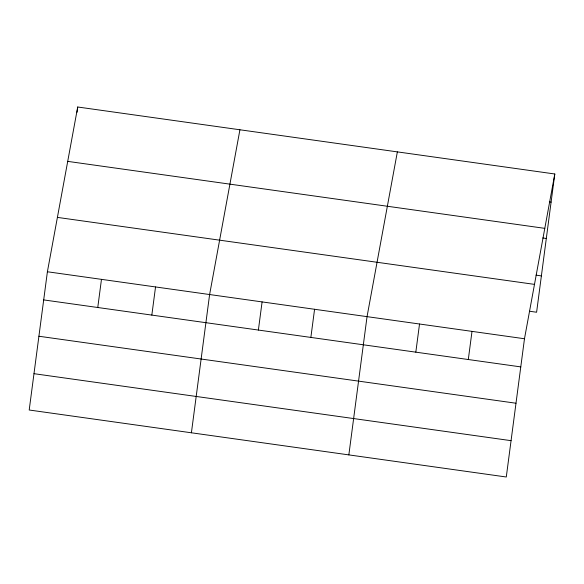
<?xml version="1.0" encoding="UTF-8"?>
<svg xmlns="http://www.w3.org/2000/svg" width="584" height="584" viewBox="0 0 584 584"><rect width="100%" height="100%" fill="white"/><g stroke="black" fill="none" stroke-linecap="round" stroke-linejoin="round"><path stroke-width="0.88" d="M47.399 271.764L29.2 410.012L506.284 476.997L524.483 338.749L554.8 173.988L77.716 107.003L47.399 271.764L524.483 338.749M77.022 112.281L77.716 107.003M97.762 307.505L101.47 279.356M151.833 315.097L155.541 286.948M191.406 432.788L209.612 294.54L239.922 129.779M258.383 330.055L262.092 301.906M310.863 337.428L314.572 309.279M348.845 454.892L367.044 316.645L397.361 151.884M415.823 352.159L419.524 324.011M468.302 359.525L472.003 331.376M554.8 173.988L536.601 312.236L529.484 311.236M549.318 201.889L551.092 202.137M67.715 161.374L544.799 228.359M542.755 237.965L546.31 238.469M536.046 275.152L541.383 275.904M57.407 217.394L534.491 284.379M43.698 299.913L520.782 366.898M38.909 336.245L515.993 403.23M33.981 373.68L511.066 440.664"/></g></svg>
